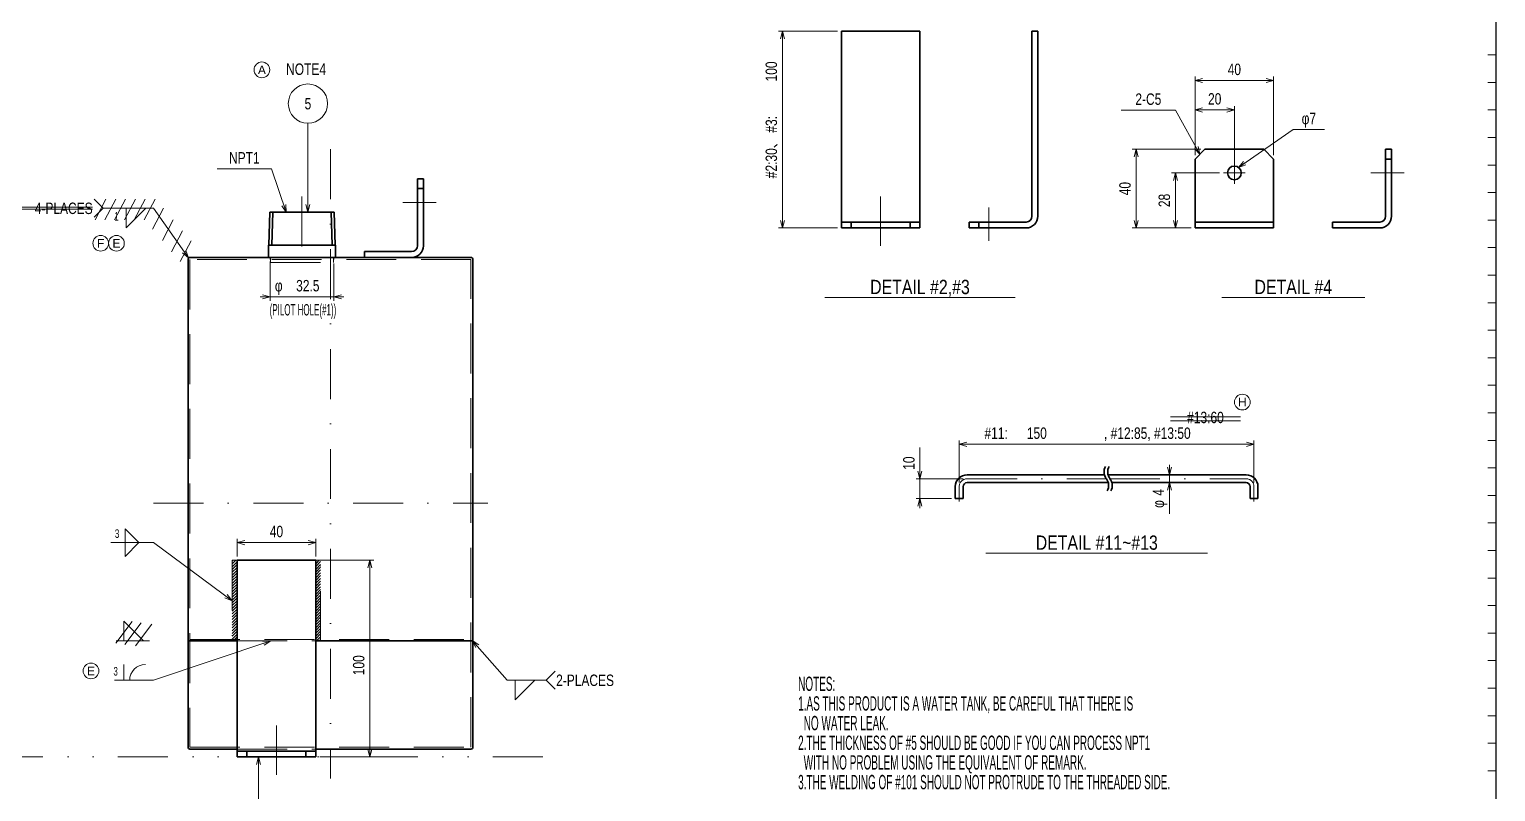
# Model space of a CAD drawing. Header units: millimetres. Extents: x 10 to 832, y 7 to 590.
# Drawn here: x 458.4 to 831.5, y 211.7 to 405.5 of the extents above; entities that cross this region are included whole.
import ezdxf
from ezdxf.enums import TextEntityAlignment as Align

# ---------------------------------------------------------------- set-up
doc = ezdxf.new("R2010")
doc.units = ezdxf.units.MM
for name, pattern in [('DASHDOT', [25.3, 12.7, -6.3, 0, -6.3]), ('DASHED', [19, 12.7, -6.3]), ('DIVIDE', [31.6, 12.7, -6.3, 0, -6.3, 0, -6.3])]:
    doc.linetypes.add(name, pattern=pattern)
for name, color, linetype in [('GR1_01', 7, 'Continuous'), ('GR1_02', 7, 'Continuous'), ('GR1_03', 7, 'Continuous'), ('GR1_04', 7, 'Continuous'), ('GR1_05', 7, 'Continuous'), ('GR1_14', 7, 'Continuous'), ('GR1_15', 7, 'Continuous'), ('GR1_16', 7, 'Continuous'), ('図面枠B6M', 7, 'Continuous'), ('表題、部品表_01', 7, 'Continuous')]:
    doc.layers.add(name, color=color, linetype=linetype)
doc.styles.add('HG丸ｺﾞｼｯｸM-PRO', font='')
doc.styles.get('HG丸ｺﾞｼｯｸM-PRO').set_extended_font_data('HG丸ｺﾞｼｯｸM-PRO')
pattern_1 = [(45, (0, 0), (-0.3535534, 0.3535534), [])]

# ---------------------------------------------------------------- blocks, each defined once
blk = doc.blocks.new('BLKF023')
at = {"layer": '図面枠B6M', "color": 2, "linetype": 'Continuous', "lineweight": 25}
blk.add_line((831.5, 584), (831.5, 15), dxfattribs=at)
at = {"layer": '図面枠B6M', "color": 4, "linetype": 'Continuous', "lineweight": 13}
for p, q in [((829.5, 399), (831.5, 399)), ((829.5, 392), (831.5, 392)), ((829.5, 385), (831.5, 385)), ((829.5, 378), (831.5, 378)), ((829.5, 371), (831.5, 371)), ((829.5, 364), (831.5, 364)), ((829.5, 357), (831.5, 357)), ((829.5, 350), (831.5, 350)), ((829.5, 343), (831.5, 343)), ((829.5, 336), (831.5, 336)), ((829.5, 329), (831.5, 329)), ((829.5, 322), (831.5, 322)), ((829.5, 315), (831.5, 315)), ((829.5, 308), (831.5, 308)), ((829.5, 301), (831.5, 301)), ((829.5, 294), (831.5, 294)), ((829.5, 287), (831.5, 287)), ((829.5, 280), (831.5, 280)), ((829.5, 273), (831.5, 273)), ((829.5, 266), (831.5, 266)), ((829.5, 259), (831.5, 259)), ((829.5, 252), (831.5, 252)), ((829.5, 245), (831.5, 245)), ((829.5, 238), (831.5, 238)), ((829.5, 231), (831.5, 231)), ((829.5, 224), (831.5, 224)), ((829.5, 217), (831.5, 217))]:
    blk.add_line(p, q, dxfattribs=at)
blk = doc.blocks.new('BLKF026')
at = {"layer": 'GR1_01', "color": 3, "linetype": 'Continuous', "lineweight": 35}
for p, q in [((499.25, 347.5), (570.75, 347.5)), ((498.75, 223), (498.75, 347)), ((571.25, 223), (571.25, 347)), ((499.25, 250), (511.25, 250)), ((531.25, 250), (570.75, 250)), ((499.25, 222.5), (511.25, 222.5)), ((531.25, 222.5), (570.75, 222.5))]:
    blk.add_line(p, q, dxfattribs=at)
at = {"layer": 'GR1_01', "color": 4, "linetype": 'DASHED', "lineweight": 13}
for p, q in [((519.63, 347), (519.63, 347.5)), ((535.88, 347), (535.88, 347.5)), ((570.75, 347), (499.25, 347)), ((499.25, 347), (499.25, 223)), ((570.75, 223), (570.75, 347)), ((499.25, 250.38), (570.75, 250.38)), ((511.25, 250), (531.25, 250)), ((499.25, 223), (570.75, 223)), ((511.25, 222.5), (531.25, 222.5))]:
    blk.add_line(p, q, dxfattribs=at)
at = {"layer": 'GR1_01', "color": 3, "linetype": 'Continuous', "lineweight": 35}
for centre, start, end in [((499.25, 347), 90, 180), ((570.75, 347), 0, 90), ((499.25, 250.5), 180, 270), ((570.75, 250.5), 270, 0), ((499.25, 223), 180, 270), ((570.75, 223), 270, 0)]:
    blk.add_arc(centre, 0.5, start, end, dxfattribs=at)
blk = doc.blocks.new('BLKF032')
at = {"layer": 'GR1_02', "color": 3, "linetype": 'Continuous', "lineweight": 35}
for p, q in [((511.25, 220.5), (511.25, 270.5)), ((531.25, 270.5), (511.25, 270.5)), ((531.25, 220.5), (531.25, 270.5)), ((531.25, 222), (511.25, 222)), ((531.25, 220.5), (511.25, 220.5)), ((513.75, 220.5), (513.75, 222)), ((528.75, 220.5), (528.75, 222))]:
    blk.add_line(p, q, dxfattribs=at)
at = {"layer": 'GR1_02', "color": 4, "linetype": 'DASHDOT', "lineweight": 13}
blk.add_line((521.25, 228.54), (521.25, 215.95), dxfattribs=at)
blk = doc.blocks.new('BLKF038')
at = {"layer": 'GR1_02', "color": 3, "linetype": 'Continuous', "lineweight": 35}
for p, q in [((557.15, 367.5), (557.15, 350.5)), ((558.65, 367.5), (557.15, 367.5)), ((558.65, 367.5), (558.65, 350.5)), ((557.15, 365), (558.65, 365)), ((555.65, 349), (543.65, 349)), ((543.65, 349), (543.65, 347.5)), ((543.65, 347.5), (555.65, 347.5))]:
    blk.add_line(p, q, dxfattribs=at)
at = {"layer": 'GR1_02', "color": 4, "linetype": 'DASHDOT', "lineweight": 13}
blk.add_line((561.9, 361.5), (553.42, 361.5), dxfattribs=at)
at = {"layer": 'GR1_02', "color": 3, "linetype": 'Continuous', "lineweight": 35}
for radius in [1.5, 3]:
    blk.add_arc((555.65, 350.5), radius, 270, 0, dxfattribs=at)
blk = doc.blocks.new('FXTIP_ARROW_S')
at = {"color": 0, "linetype": 'Continuous', "lineweight": -2}
for q in [(-1, 0), (-0.97, 0.26), (-0.97, -0.26)]:
    blk.add_line((0, 0), q, dxfattribs=at)
blk = doc.blocks.new('BLKF047')
at = {"layer": 'GR1_16', "color": 4, "linetype": 'Continuous', "lineweight": 13}
for p, q in [((486.27, 275), (482.77, 278.5)), ((482.77, 271.5), (482.77, 278.5)), ((486.27, 275), (482.77, 271.5))]:
    blk.add_line(p, q, dxfattribs=at)
blk = doc.blocks.new('BLKF050')
at = {"layer": 'GR1_14', "color": 4, "linetype": 'DIVIDE', "lineweight": 13}
for p, q in [((511.25, 270.5), (510, 270.5)), ((510, 270.5), (510, 250)), ((511.25, 250), (511.25, 270.5)), ((511.25, 250), (510, 250))]:
    blk.add_line(p, q, dxfattribs=at)
blk = doc.blocks.new('BLKF052')
at = {"layer": 'GR1_14', "color": 4, "linetype": 'DIVIDE', "lineweight": 13}
for p, q in [((532.5, 270.5), (531.25, 270.5)), ((531.25, 270.5), (531.25, 250)), ((532.5, 250), (532.5, 270.5)), ((532.5, 250), (531.25, 250))]:
    blk.add_line(p, q, dxfattribs=at)
blk = doc.blocks.new('FXTIP_ARROW_E')
at = {"color": 0, "linetype": 'Continuous', "lineweight": -2}
for q in [(-1, 0), (-0.97, 0.26), (-0.97, -0.26)]:
    blk.add_line((0, 0), q, dxfattribs=at)
blk = doc.blocks.new('BLKF104')
at = {"layer": 'GR1_02', "color": 3, "linetype": 'Continuous', "lineweight": 35}
for p, q in [((665, 355), (665, 405)), ((685, 405), (665, 405)), ((685, 355), (685, 405)), ((685, 356.5), (665, 356.5)), ((685, 355), (665, 355)), ((667.5, 355), (667.5, 356.5)), ((682.5, 355), (682.5, 356.5))]:
    blk.add_line(p, q, dxfattribs=at)
at = {"layer": 'GR1_02', "color": 4, "linetype": 'DASHDOT', "lineweight": 13}
blk.add_line((675, 363.04), (675, 350.45), dxfattribs=at)
blk = doc.blocks.new('BLKF106')
at = {"layer": 'GR1_02', "color": 3, "linetype": 'Continuous', "lineweight": 35}
for p, q in [((713.5, 358), (713.5, 405)), ((713.5, 405), (715, 405)), ((715, 405), (715, 358)), ((697.5, 356.5), (712, 356.5)), ((697.5, 355), (697.5, 356.5)), ((697.5, 355), (712, 355)), ((700, 356.5), (700, 355))]:
    blk.add_line(p, q, dxfattribs=at)
at = {"layer": 'GR1_02', "color": 4, "linetype": 'DASHDOT', "lineweight": 13}
blk.add_line((702.5, 351.75), (702.5, 360.23), dxfattribs=at)
at = {"layer": 'GR1_02', "color": 3, "linetype": 'Continuous', "lineweight": 35}
for radius in [1.5, 3]:
    blk.add_arc((712, 358), radius, 270, 0, dxfattribs=at)
blk = doc.blocks.new('BLKF107')
at = {"layer": 'GR1_02', "color": 3, "linetype": 'Continuous', "lineweight": 35}
for p, q in [((755, 372.5), (757.5, 375)), ((757.5, 375), (772.5, 375)), ((775, 372.5), (772.5, 375)), ((755, 355), (755, 372.5)), ((775, 355), (775, 372.5)), ((755, 356.5), (775, 356.5)), ((755, 355), (775, 355))]:
    blk.add_line(p, q, dxfattribs=at)
at = {"layer": 'GR1_02', "color": 4, "linetype": 'DASHDOT', "lineweight": 13}
for p, q in [((765, 366.25), (765, 371.75)), ((767.75, 369), (762.25, 369))]:
    blk.add_line(p, q, dxfattribs=at)
at = {"layer": 'GR1_02', "color": 3, "linetype": 'Continuous', "lineweight": 35}
blk.add_circle((765, 369), 1.75, dxfattribs=at)
blk = doc.blocks.new('BLKF109')
at = {"layer": 'GR1_02', "color": 3, "linetype": 'Continuous', "lineweight": 35}
for p, q in [((803.5, 375), (803.5, 358)), ((805, 375), (803.5, 375)), ((805, 375), (805, 358)), ((803.5, 372.5), (805, 372.5)), ((802, 356.5), (790, 356.5)), ((790, 356.5), (790, 355)), ((790, 355), (802, 355))]:
    blk.add_line(p, q, dxfattribs=at)
at = {"layer": 'GR1_02', "color": 4, "linetype": 'DASHDOT', "lineweight": 13}
blk.add_line((808.25, 369), (799.77, 369), dxfattribs=at)
at = {"layer": 'GR1_02', "color": 3, "linetype": 'Continuous', "lineweight": 35}
for radius in [1.5, 3]:
    blk.add_arc((802, 358), radius, 270, 0, dxfattribs=at)
blk = doc.blocks.new('BLKF119')
at = {"layer": 'GR1_04', "color": 3, "linetype": 'Continuous', "lineweight": 35}
for p, q in [((697, 292.25), (731.93, 292.25)), ((732.87, 292.25), (768, 292.25)), ((694, 286.25), (694, 289.25)), ((696, 286.25), (696, 289.25)), ((697, 290.25), (732.91, 290.25)), ((733.85, 290.25), (768, 290.25)), ((769, 289.25), (769, 286.25)), ((771, 289.25), (771, 286.25)), ((696, 286.25), (694, 286.25)), ((771, 286.25), (769, 286.25))]:
    blk.add_line(p, q, dxfattribs=at)
at = {"layer": 'GR1_04', "color": 4, "linetype": 'DASHDOT', "lineweight": 13}
for p, q in [((697, 291.25), (732.42, 291.25)), ((733.36, 291.25), (768, 291.25)), ((695, 285.45), (695, 289.25)), ((770, 289.25), (770, 285.45))]:
    blk.add_line(p, q, dxfattribs=at)
at = {"layer": 'GR1_04', "color": 3, "linetype": 'Continuous', "lineweight": 35}
for centre, radius, start, end in [((697, 289.25), 3, 90, 180), ((734.68, 292.97), 2.84, 150.5799, 217.3769), ((730.17, 289.53), 2.84, 330.5799, 37.3769), ((735.62, 292.97), 2.84, 150.5799, 217.3769), ((731.1, 289.53), 2.84, 330.5799, 37.3769), ((768, 289.25), 3, 0, 90), ((697, 289.25), 1, 90, 180), ((768, 289.25), 1, 0, 90)]:
    blk.add_arc(centre, radius, start, end, dxfattribs=at)
at = {"layer": 'GR1_04', "color": 4, "linetype": 'DASHDOT', "lineweight": 13}
for centre, start, end in [((697, 289.25), 90, 180), ((768, 289.25), 0, 90)]:
    blk.add_arc(centre, 2, start, end, dxfattribs=at)
blk = doc.blocks.new('BLKF138')
at = {"layer": 'GR1_03', "color": 4, "linetype": 'DASHDOT', "lineweight": 13}
blk.add_line((527.75, 363.02), (527.75, 344.12), dxfattribs=at)
at = {"layer": 'GR1_03', "color": 3, "linetype": 'Continuous', "lineweight": 35}
for p, q in [((519.6, 359), (519.34, 350.6)), ((519.6, 359), (535.9, 359)), ((520.34, 359), (520.08, 350.6)), ((535.16, 359), (535.42, 350.6)), ((535.9, 359), (536.16, 350.6)), ((519.25, 347.5), (519.25, 350.6)), ((519.25, 350.6), (536.25, 350.6)), ((519.25, 347.5), (536.25, 347.5)), ((536.25, 347.5), (536.25, 350.6))]:
    blk.add_line(p, q, dxfattribs=at)
at = {"layer": 'GR1_03', "color": 4, "linetype": 'DASHED', "lineweight": 13}
for p, q in [((519.75, 346.25), (519.75, 347.5)), ((535.75, 346.25), (535.75, 347.5)), ((519.75, 346.25), (535.75, 346.25))]:
    blk.add_line(p, q, dxfattribs=at)
blk = doc.blocks.new('BLKF163')
at = {"layer": 'GR1_05', "color": 4, "linetype": 'Continuous', "lineweight": 13}
blk.add_circle((517.55, 395.2), 2, dxfattribs=at)
at = {"layer": 'GR1_05', "color": 4, "linetype": 'Continuous', "lineweight": 13, "style": 'HG丸ｺﾞｼｯｸM-PRO', "width": 1.042301}
blk.add_text('A', height=2.18, dxfattribs=at).set_placement((517.55, 395.2), align=Align.MIDDLE_CENTER)
blk = doc.blocks.new('BLKF210')
at = {"layer": 'GR1_05', "color": 4, "linetype": 'Continuous', "lineweight": 13}
blk.add_circle((474.06, 242.38), 2, dxfattribs=at)
at = {"layer": 'GR1_05', "color": 4, "linetype": 'Continuous', "lineweight": 13, "style": 'HG丸ｺﾞｼｯｸM-PRO', "width": 1.04259}
blk.add_text('E', height=2.18, dxfattribs=at).set_placement((474.06, 242.38), align=Align.MIDDLE_CENTER)
blk = doc.blocks.new('BLKF217')
at = {"layer": 'GR1_05', "color": 4, "linetype": 'Continuous', "lineweight": 13}
for p, q in [((484.52, 254.97), (480.4, 249.46)), ((482.4, 250), (482.4, 255)), ((482.4, 255), (487.4, 250)), ((486.83, 254.6), (482.71, 249.09)), ((489.52, 254.27), (485.4, 248.77)), ((488.96, 250), (480.45, 250))]:
    blk.add_line(p, q, dxfattribs=at)
blk = doc.blocks.new('BLKF220')
at = {"layer": 'GR1_05', "color": 4, "linetype": 'Continuous', "lineweight": 13}
blk.add_circle((480.53, 351.11), 2, dxfattribs=at)
at = {"layer": 'GR1_05', "color": 4, "linetype": 'Continuous', "lineweight": 13, "style": 'HG丸ｺﾞｼｯｸM-PRO', "width": 1.04259}
blk.add_text('E', height=2.18, dxfattribs=at).set_placement((480.53, 351.11), align=Align.MIDDLE_CENTER)
blk = doc.blocks.new('BLKF223')
at = {"layer": 'GR1_05', "color": 4, "linetype": 'Continuous', "lineweight": 13}
blk.add_circle((476.53, 351.11), 2, dxfattribs=at)
at = {"layer": 'GR1_05', "color": 4, "linetype": 'Continuous', "lineweight": 13, "style": 'HG丸ｺﾞｼｯｸM-PRO', "width": 1.042153}
blk.add_text('F', height=2.18, dxfattribs=at).set_placement((476.53, 351.11), align=Align.MIDDLE_CENTER)
blk = doc.blocks.new('BLKF224')
at = {"layer": 'GR1_05', "color": 4, "linetype": 'Continuous', "lineweight": 13}
for p, q in [((474.83, 362.29), (477.12, 360)), ((477.85, 362.35), (475.08, 357.07)), ((480.35, 362.35), (477.58, 357.07)), ((482.85, 362.35), (480.08, 357.07)), ((485.35, 362.35), (482.58, 357.07)), ((487.85, 362.35), (485.08, 357.07)), ((490.35, 362.35), (487.58, 357.07)), ((450.8, 360.25), (474.48, 360.25)), ((450.8, 359.75), (474.48, 359.75)), ((474.83, 357.71), (477.12, 360)), ((490, 360), (477.12, 360)), ((483.02, 360), (483.02, 355)), ((483.02, 355), (488.02, 360)), ((492.5, 360), (489.73, 354.72)), ((498.91, 347.37), (490, 360)), ((495.01, 357.1), (492.24, 351.83)), ((497.31, 354.25), (494.54, 348.97)), ((499.52, 351.74), (496.76, 346.46))]:
    blk.add_line(p, q, dxfattribs=at)
at = {"layer": 'GR1_05', "color": 4, "linetype": 'Continuous', "lineweight": 13, "xscale": 2, "yscale": 2, "rotation": 305.2093852488824}
blk.add_blockref('FXTIP_ARROW_S', (498.91, 347.37), dxfattribs=at)
at = {"layer": 'GR1_05', "color": 3, "linetype": 'Continuous', "lineweight": 35, "style": 'HG丸ｺﾞｼｯｸM-PRO', "width": 0.78274}
blk.add_text('4-PLACES', height=2.909, dxfattribs=at).set_placement((474.48, 360), align=Align.MIDDLE_RIGHT)
at = {"layer": 'GR1_05', "color": 3, "linetype": 'Continuous', "lineweight": 35, "style": 'HG丸ｺﾞｼｯｸM-PRO', "width": 0.691275}
blk.add_text('1', height=2.18, dxfattribs=at).set_placement((480.59, 357.96), align=Align.MIDDLE_CENTER)
blk = doc.blocks.new('BLKF239')
at = {"layer": 'GR1_05', "color": 4, "linetype": 'Continuous', "lineweight": 13}
blk.add_circle((767.04, 310.73), 2, dxfattribs=at)
at = {"layer": 'GR1_05', "color": 4, "linetype": 'Continuous', "lineweight": 13, "style": 'HG丸ｺﾞｼｯｸM-PRO', "width": 1.042153}
blk.add_text('H', height=2.18, dxfattribs=at).set_placement((767.04, 310.73), align=Align.MIDDLE_CENTER)

msp = doc.modelspace()

# ---------------------------------------------------------------- hatches: boundary and pattern name
at = {"layer": 'GR1_14', "linetype": 'DIVIDE', "lineweight": 13}
h = msp.add_hatch(dxfattribs=at)
h.set_pattern_fill('_USER', color=4, scale=0.5, angle=45, style=0, pattern_type=0)
h.set_pattern_definition(pattern_1)
h.paths.add_polyline_path([(510, 270.5), (511.25, 270.5), (511.25, 250), (510, 250)], flags=0)
h = msp.add_hatch(dxfattribs=at)
h.set_pattern_fill('_USER', color=4, scale=0.5, angle=45, style=0, pattern_type=0)
h.set_pattern_definition(pattern_1)
h.paths.add_polyline_path([(531.25, 270.5), (532.5, 270.5), (532.5, 250), (531.25, 250)], flags=0)

# ---------------------------------------------------------------- linework, layer by layer
at = {"layer": 'GR1_01', "color": 4, "linetype": 'DASHDOT', "lineweight": 13}
for p, q in [((535, 375), (535, 215)), ((490, 285), (575, 285))]:
    msp.add_line(p, q, dxfattribs=at)
at = {"layer": 'GR1_04', "color": 4, "linetype": 'Continuous', "lineweight": 13}
for p, q in [((685, 291.25), (685, 299.17)), ((695, 290.25), (695, 301)), ((695, 300), (770, 300)), ((770, 290.25), (770, 301)), ((696, 291.25), (684, 291.25)), ((685, 286.25), (685, 291.25)), ((748.48, 292.25), (748.48, 294.75)), ((748.48, 290.25), (748.48, 292.25)), ((748.48, 282.33), (748.48, 290.25)), ((693, 286.25), (684, 286.25)), ((685, 283.75), (685, 286.25)), ((701.8, 272.3), (758.2, 272.3))]:
    msp.add_line(p, q, dxfattribs=at)
at = {"layer": 'GR1_05', "color": 4, "linetype": 'Continuous', "lineweight": 13}
for p, q in [((748.77, 307), (766.53, 307)), ((748.77, 306), (766.53, 306))]:
    msp.add_line(p, q, dxfattribs=at)
at = {"layer": 'GR1_15', "color": 4, "linetype": 'Continuous', "lineweight": 13}
for p, q in [((529.26, 359), (529.26, 381.61)), ((516.66, 220.5), (516.66, 205))]:
    msp.add_line(p, q, dxfattribs=at)
msp.add_circle((529.26, 386.61), 5, dxfattribs=at)
at = {"layer": 'GR1_16', "color": 4, "linetype": 'Continuous', "lineweight": 13}
for p, q in [((664, 405), (649, 405)), ((650, 355), (650, 405)), ((755, 373.5), (755, 393.5)), ((755, 392.5), (775, 392.5)), ((775, 373.5), (775, 393.5)), ((750.04, 384.93), (736.2, 384.93)), ((756.25, 373.75), (750.04, 384.93)), ((755, 373.5), (755, 386)), ((755, 385), (765, 385)), ((765, 371.25), (765, 386)), ((766.05, 370.4), (780, 380)), ((780, 380), (787.92, 380)), ((756.5, 375), (739, 375)), ((740, 355), (740, 375)), ((520, 370), (506.16, 370)), ((523.76, 359), (520, 370)), ((761.25, 369), (749, 369)), ((750, 355), (750, 369)), ((664, 355), (649, 355)), ((754, 355), (739, 355)), ((754, 355), (749, 355)), ((519.63, 346.5), (519.63, 336.5)), ((535.88, 346), (535.88, 336.5)), ((517.13, 337.5), (519.63, 337.5)), ((519.63, 337.5), (535.88, 337.5)), ((535.88, 337.5), (538.38, 337.5)), ((660.8, 337.3), (709.2, 337.3)), ((761.8, 337.3), (798.2, 337.3)), ((490, 275), (479.12, 275)), ((510, 260.21), (490, 275)), ((511.25, 271.5), (511.25, 276)), ((511.25, 275), (531.25, 275)), ((531.25, 271.5), (531.25, 276)), ((532.25, 270.5), (546, 270.5)), ((545, 220.5), (545, 270.5)), ((519.79, 250), (490, 240)), ((571.08, 250.13), (580, 240)), ((482.4, 244), (482.4, 240)), ((490, 240), (480.08, 240)), ((580, 240), (589.92, 240)), ((581.98, 240), (581.98, 235)), ((581.98, 235), (586.98, 240)), ((592.21, 242.29), (589.92, 240)), ((592.21, 237.71), (589.92, 240)), ((532.25, 220.5), (546, 220.5))]:
    msp.add_line(p, q, dxfattribs=at)
at = {"layer": 'GR1_16', "color": 4, "linetype": 'DIVIDE', "lineweight": 13}
msp.add_line((589.03, 220.5), (71.83, 220.5), dxfattribs=at)
at = {"layer": 'GR1_16', "color": 4, "linetype": 'Continuous', "lineweight": 13}
msp.add_arc((487.9, 240), 4, 90, 180, dxfattribs=at)

# ---------------------------------------------------------------- block references
at = {"layer": 'GR1_01', "color": 3, "linetype": 'Continuous', "lineweight": 35}
msp.add_blockref('BLKF026', (0, 0), dxfattribs=at)
at = {"layer": 'GR1_02', "color": 3, "linetype": 'Continuous', "lineweight": 35}
for name in ['BLKF104', 'BLKF106', 'BLKF107', 'BLKF109', 'BLKF038', 'BLKF032']:
    msp.add_blockref(name, (0, 0), dxfattribs=at)
at = {"layer": 'GR1_03', "color": 3, "linetype": 'Continuous', "lineweight": 35}
msp.add_blockref('BLKF138', (0, 0), dxfattribs=at)
at = {"layer": 'GR1_04', "color": 4, "linetype": 'Continuous', "lineweight": 13, "xscale": 2, "yscale": 2}
for name, p, rotation in [('FXTIP_ARROW_S', (695, 300), 180), ('FXTIP_ARROW_E', (770, 300), 360), ('FXTIP_ARROW_S', (685, 291.25), 270), ('FXTIP_ARROW_S', (748.48, 292.25), 270), ('FXTIP_ARROW_E', (748.48, 290.25), 90), ('FXTIP_ARROW_E', (685, 286.25), 90)]:
    msp.add_blockref(name, p, dxfattribs=dict(at, rotation=rotation))
at = {"layer": 'GR1_04', "color": 3, "linetype": 'Continuous', "lineweight": 35}
msp.add_blockref('BLKF119', (0, 0), dxfattribs=at)
at = {"layer": 'GR1_05', "color": 4, "linetype": 'Continuous', "lineweight": 13}
for name in ['BLKF163', 'BLKF224', 'BLKF223', 'BLKF220', 'BLKF239', 'BLKF217', 'BLKF210']:
    msp.add_blockref(name, (0, 0), dxfattribs=at)
at = {"layer": 'GR1_14', "color": 4, "linetype": 'DIVIDE', "lineweight": 13}
for name in ['BLKF050', 'BLKF052']:
    msp.add_blockref(name, (0, 0), dxfattribs=at)
at = {"layer": 'GR1_15', "color": 4, "linetype": 'Continuous', "lineweight": 13, "xscale": 2, "yscale": 2}
for p, rotation in [((529.26, 359), 270), ((516.66, 220.5), 90)]:
    msp.add_blockref('FXTIP_ARROW_S', p, dxfattribs=dict(at, rotation=rotation))
at = {"layer": 'GR1_16', "color": 4, "linetype": 'Continuous', "lineweight": 13, "xscale": 2, "yscale": 2}
for name, p, rotation in [('FXTIP_ARROW_E', (650, 405), 90), ('FXTIP_ARROW_S', (755, 392.5), 180), ('FXTIP_ARROW_E', (775, 392.5), 360), ('FXTIP_ARROW_S', (755, 385), 180), ('FXTIP_ARROW_E', (765, 385), 360), ('FXTIP_ARROW_E', (740, 375), 90), ('FXTIP_ARROW_S', (756.25, 373.75), 299.0546040990774), ('FXTIP_ARROW_S', (766.05, 370.4), 214.5346615713993), ('FXTIP_ARROW_E', (750, 369), 90), ('FXTIP_ARROW_S', (523.76, 359), 288.8641128044216), ('FXTIP_ARROW_S', (650, 355), 270), ('FXTIP_ARROW_S', (740, 355), 270), ('FXTIP_ARROW_S', (750, 355), 270), ('FXTIP_ARROW_E', (519.63, 337.5), 360), ('FXTIP_ARROW_S', (535.88, 337.5), 180), ('FXTIP_ARROW_S', (511.25, 275), 180), ('FXTIP_ARROW_E', (531.25, 275), 360), ('FXTIP_ARROW_E', (545, 270.5), 90), ('FXTIP_ARROW_S', (510, 260.21), 323.5234432989265), ('FXTIP_ARROW_S', (519.79, 250), 18.55480622936814), ('FXTIP_ARROW_S', (571.08, 250.13), 131.3600921136183), ('FXTIP_ARROW_S', (545, 220.5), 270)]:
    msp.add_blockref(name, p, dxfattribs=dict(at, rotation=rotation))
at = {"layer": 'GR1_16', "color": 4, "linetype": 'Continuous', "lineweight": 13}
msp.add_blockref('BLKF047', (0, 0), dxfattribs=at)
at = {"layer": '図面枠B6M', "color": 4, "linetype": 'Continuous', "lineweight": 13}
msp.add_blockref('BLKF023', (0, 0), dxfattribs=at)

# ---------------------------------------------------------------- texts
at = {"layer": 'GR1_04', "color": 3, "linetype": 'Continuous', "lineweight": 35, "style": 'HG丸ｺﾞｼｯｸM-PRO'}
for s, height, rotation, width, p in [('#11:', 2.909, 0, 0.784148, (704.38, 300.5)), ('150', 2.909, 0, 0.784542, (714.74, 300.5)), (', #12:85, #13:50', 2.9091, 0, 0.784452, (742.86, 300.5)), ('10', 2.909, 90, 0.784542, (684.5, 295.21)), ('4', 2.91, 90, 0.784542, (747.98, 287.77)), ('φ', 2.91, 90, 0.781842, (747.98, 284.81))]:
    msp.add_text(s, height=height, rotation=rotation, dxfattribs=dict(at, width=width)).set_placement(p, align=Align.BOTTOM_CENTER)
at = {"layer": 'GR1_04', "color": 3, "linetype": 'Continuous', "lineweight": 35, "style": 'HG丸ｺﾞｼｯｸM-PRO', "width": 0.829787}
msp.add_text('DETAIL #11~#13', height=3.6364, dxfattribs=at).set_placement((730, 275), align=Align.MIDDLE_CENTER)
at = {"layer": 'GR1_05', "color": 3, "linetype": 'Continuous', "lineweight": 35, "style": 'HG丸ｺﾞｼｯｸM-PRO', "width": 0.784293}
msp.add_text('#13:60', height=2.909, rotation=0, dxfattribs=at).set_placement((757.65, 304.5), align=Align.BOTTOM_CENTER)
at = {"layer": 'GR1_15', "color": 3, "linetype": 'Continuous', "lineweight": 35, "style": 'HG丸ｺﾞｼｯｸM-PRO', "width": 0.784542}
msp.add_text('5', height=2.91, rotation=0, dxfattribs=at).set_placement((529.26, 386.61), align=Align.MIDDLE_CENTER)
at = {"layer": 'GR1_16', "color": 3, "linetype": 'Continuous', "lineweight": 35, "style": 'HG丸ｺﾞｼｯｸM-PRO'}
for s, height, width, p in [('NOTE4', 2.909, 0.78393, (528.79, 395.37)), ('DETAIL #2,#3', 3.6364, 0.830049, (685, 340)), ('DETAIL #4', 3.636, 0.830402, (780, 340)), ('3', 2.18, 0.691275, (480.7, 277.29)), ('3', 2.18, 0.691275, (480.33, 242.29))]:
    msp.add_text(s, height=height, dxfattribs=dict(at, width=width)).set_placement(p, align=Align.MIDDLE_CENTER)
for s, height, rotation, width, p in [('100', 2.909, 90, 0.784542, (649.5, 394.8)), ('40', 2.909, 0, 0.784542, (765, 393)), ('20', 2.909, 0, 0.784542, (760, 385.5)), ('#2:30、 #3:', 2.909, 90, 0.783824, (649.5, 375.56)), ('40', 2.909, 90, 0.784542, (739.5, 365)), ('28', 2.909, 90, 0.784542, (749.5, 362)), ('φ', 2.91, 0, 0.781842, (521.83, 338)), ('32.5', 2.909, 0, 0.784749, (529.23, 338)), ('40', 2.909, 0, 0.784542, (521.25, 275.5)), ('100', 2.909, 90, 0.784542, (544.5, 243.82))]:
    msp.add_text(s, height=height, rotation=rotation, dxfattribs=dict(at, width=width)).set_placement(p, align=Align.BOTTOM_CENTER)
for s, width, p in [('2-C5', 0.783285, (743.12, 385.43)), ('φ7', 0.782992, (783.96, 380.5)), ('NPT1', 0.783455, (513.08, 370.5))]:
    msp.add_text(s, height=2.909, dxfattribs=dict(at, width=width)).set_placement(p, align=Align.BOTTOM_CENTER)
for s, height, width, p in [('(PILOT HOLE(#1))', 2.9091, 0.522273, (519.53, 334.21)), ('2-PLACES', 2.909, 0.78274, (592.42, 240))]:
    msp.add_text(s, height=height, dxfattribs=dict(at, width=width)).set_placement(p, align=Align.MIDDLE_LEFT)
at = {"layer": '表題、部品表_01', "color": 3, "linetype": 'Continuous', "lineweight": 35, "style": 'HG丸ｺﾞｼｯｸM-PRO'}
for s, height, width, p in [('NOTES:', 3.636, 0.521723, (654, 239.12)), ('1.AS THIS PRODUCT IS A WATER TANK, BE CAREFUL THAT THERE IS', 3.6364, 0.522525, (654, 234.12)), ('  NO WATER LEAK.', 3.6364, 0.523213, (654, 229.12)), ('2.THE THICKNESS OF #5 SHOULD BE GOOD IF YOU CAN PROCESS NPT1', 3.6364, 0.522277, (654, 224.12)), ('  WITH NO PROBLEM USING THE EQUIVALENT OF REMARK.', 3.6364, 0.522474, (654, 219.12)), ('3.THE WELDING OF #101 SHOULD NOT PROTRUDE TO THE THREADED SIDE.', 3.6364, 0.522196, (654, 214.12))]:
    msp.add_text(s, height=height, dxfattribs=dict(at, width=width)).set_placement(p, align=Align.MIDDLE_LEFT)

doc.saveas('drawing.dxf')
